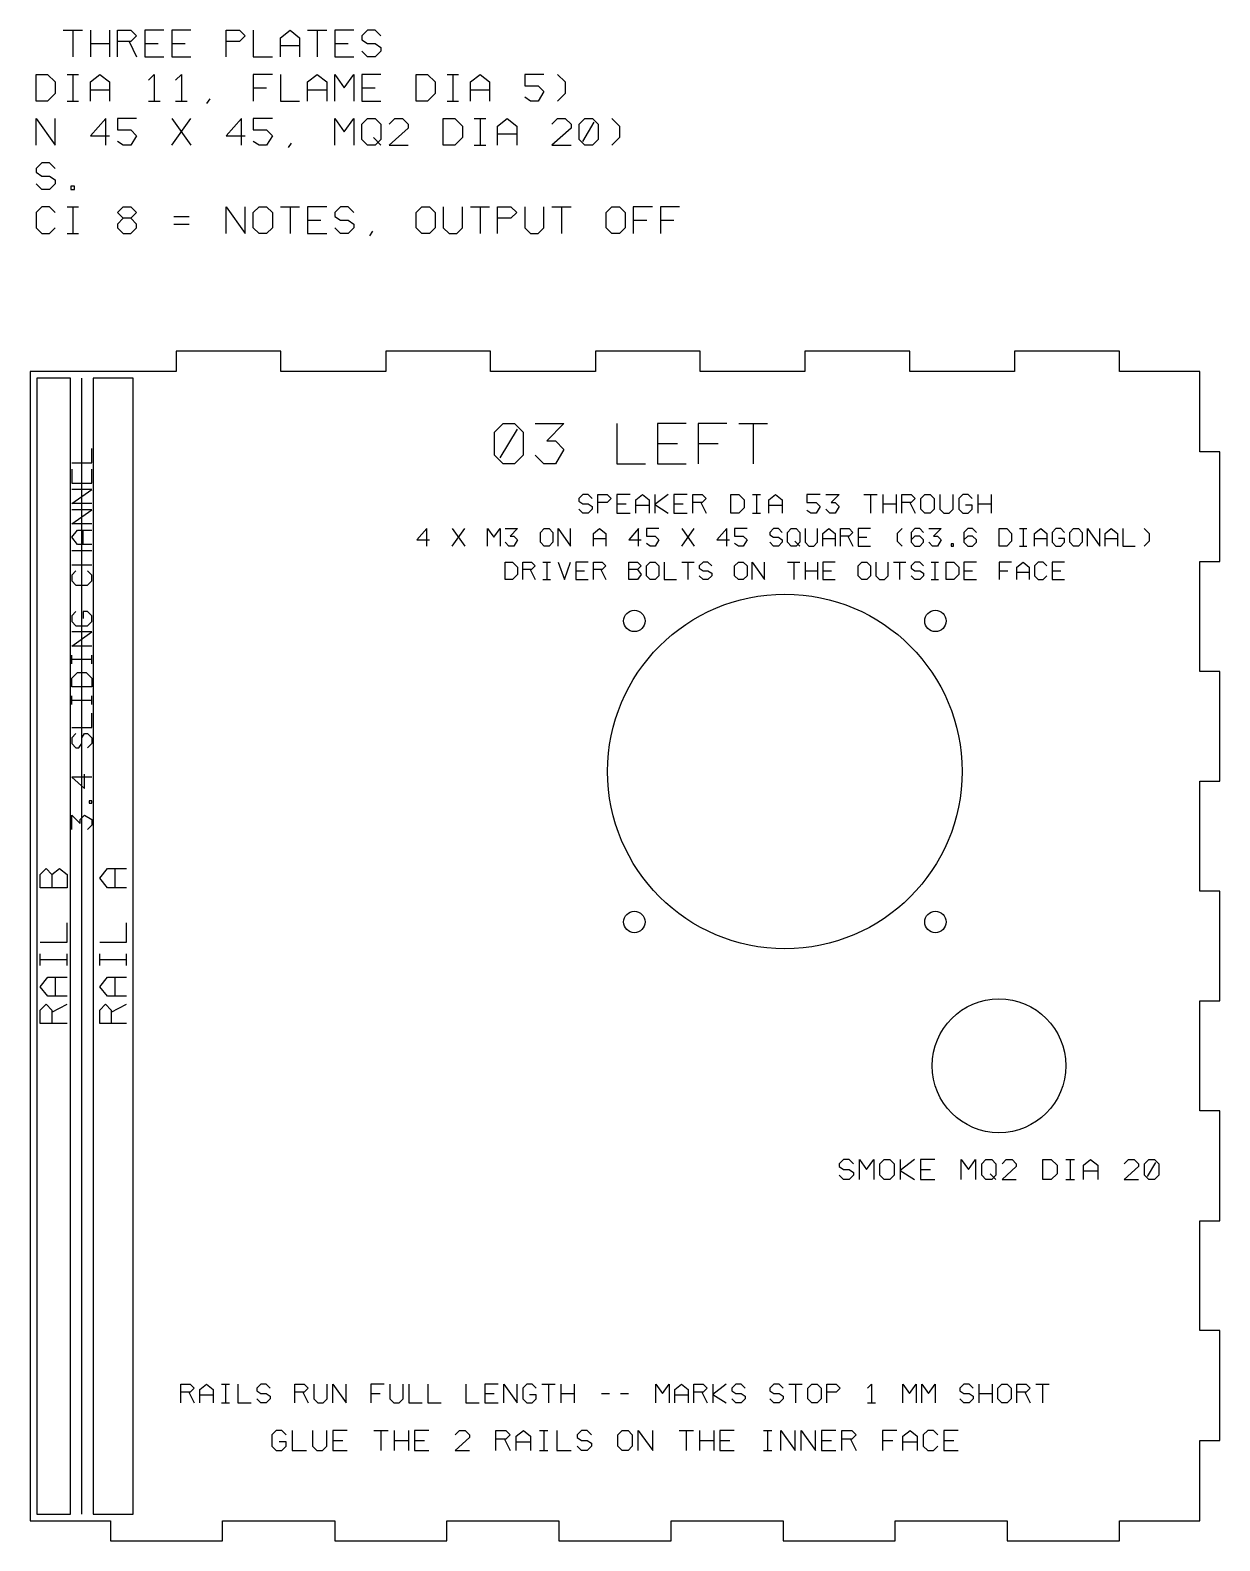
# Model space of a CAD drawing. Extents: x 10 to 567, y 10 to 236.
# Drawn here: x 199.8 to 377.6, y 10 to 235.8 of the extents above; entities that cross this region are included whole.
import ezdxf

# ---------------------------------------------------------------- set-up
doc = ezdxf.new("R2010")
doc.units = 0
for name, color, linetype in [('CUT', 1, 'Continuous'), ('ENGRAVE', 5, 'Continuous'), ('NOTES', 8, 'Continuous')]:
    doc.layers.add(name, color=color, linetype=linetype)

msp = doc.modelspace()

# ---------------------------------------------------------------- linework, layer by layer
at = {"layer": 'CUT', "color": 1}
msp.add_lwpolyline([(199.8, 13), (211.8, 13), (211.8, 10), (228.56, 10), (228.56, 13), (245.31, 13), (245.31, 10), (262.07, 10), (262.07, 13), (278.82, 13), (278.82, 10), (295.58, 10), (295.58, 13), (312.33, 13), (312.33, 10), (329.09, 10), (329.09, 13), (345.84, 13), (345.84, 10), (362.6, 10), (362.6, 13), (374.6, 13), (374.6, 25), (377.6, 25), (377.6, 41.42), (374.6, 41.42), (374.6, 57.84), (377.6, 57.84), (377.6, 74.27), (374.6, 74.27), (374.6, 90.69), (377.6, 90.69), (377.6, 107.11), (374.6, 107.11), (374.6, 123.53), (377.6, 123.53), (377.6, 139.96), (374.6, 139.96), (374.6, 156.38), (377.6, 156.38), (377.6, 172.8), (374.6, 172.8), (374.6, 184.8), (362.6, 184.8), (362.6, 187.8), (346.93, 187.8), (346.93, 184.8), (331.27, 184.8), (331.27, 187.8), (315.6, 187.8), (315.6, 184.8), (299.93, 184.8), (299.93, 187.8), (284.27, 187.8), (284.27, 184.8), (268.6, 184.8), (268.6, 187.8), (252.93, 187.8), (252.93, 184.8), (237.27, 184.8), (237.27, 187.8), (221.6, 187.8), (221.6, 184.8), (199.8, 184.8)], close=True, dxfattribs=at)
for centre, radius in [((312.6, 125), 26.5), ((290.1, 147.5), 1.6), ((335.1, 147.5), 1.6), ((290.1, 102.5), 1.6), ((335.1, 102.5), 1.6), ((344.6, 81), 10)]:
    msp.add_circle(centre, radius, dxfattribs=at)
at = {"layer": 'ENGRAVE', "color": 5}
for points in [[(200.8, 14), (205.8, 14), (205.8, 183.8), (200.8, 183.8)], [(209.2, 14), (215.2, 14), (215.2, 183.8), (209.2, 183.8)]]:
    msp.add_lwpolyline(points, close=True, dxfattribs=at)
for points in [[(207.5, 14), (207.5, 183.8)], [(270.49, 177), (272.2, 177), (273.49, 175.71), (273.49, 172.29), (272.2, 171), (270.49, 171), (269.2, 172.29), (269.2, 175.71), (270.49, 177)], [(270.06, 171.86), (272.63, 176.14)], [(275.29, 177), (279.57, 177), (277, 174.43), (278.29, 174.43), (279.57, 173.14), (278.29, 171), (276.57, 171), (275.29, 172.29)], [(287.46, 177), (287.46, 171), (291.74, 171)], [(297.83, 177), (293.54, 177), (293.54, 171), (297.83, 171)], [(303.91, 177), (299.63, 177), (299.63, 171)], [(305.71, 177), (310, 177)], [(307.86, 177), (307.86, 171)], [(293.54, 174), (296.54, 174)], [(299.63, 174), (302.63, 174)], [(206, 171.11), (209, 171.11), (209, 173.26)], [(206, 170.21), (206, 168.07), (209, 168.07), (209, 170.21)], [(207.5, 168.07), (207.5, 169.57)], [(209, 165.03), (206, 165.03), (209, 167.17), (206, 167.17)], [(283.78, 165.8), (283.18, 166.4), (282.38, 166.4), (281.78, 165.8), (281.78, 165.4), (282.38, 165), (283.18, 165), (283.78, 164.6), (283.78, 164.2), (283.18, 163.6), (282.38, 163.6), (281.78, 164.2)], [(284.62, 163.6), (284.62, 166.4), (286.02, 166.4), (286.62, 165.8), (286.02, 165.2), (284.62, 165.2)], [(289.46, 166.4), (287.46, 166.4), (287.46, 163.6), (289.46, 163.6)], [(287.46, 165), (288.86, 165)], [(290.3, 163.6), (290.3, 165.6), (291.3, 166.4), (292.3, 165.6), (292.3, 163.6)], [(293.14, 166.4), (293.14, 163.6)], [(295.14, 166.4), (293.14, 164.88)], [(293.14, 164.88), (295.14, 163.6)], [(297.98, 166.4), (295.98, 166.4), (295.98, 163.6), (297.98, 163.6)], [(295.98, 165), (297.38, 165)], [(298.82, 163.6), (298.82, 166.4), (300.22, 166.4), (300.82, 165.8), (300.22, 165.2), (298.82, 165.2)], [(300.02, 165.2), (300.82, 163.6)], [(304.5, 163.6), (304.5, 166.4), (305.7, 166.4), (306.5, 165.6), (306.5, 164.4), (305.7, 163.6), (304.5, 163.6)], [(307.74, 166.4), (308.94, 166.4)], [(308.34, 166.4), (308.34, 163.6)], [(310.18, 163.6), (310.18, 165.6), (311.18, 166.4), (312.18, 165.6), (312.18, 163.6)], [(317.86, 166.4), (315.86, 166.4), (315.86, 165.2), (317.26, 165.2), (317.86, 164.6), (317.26, 163.6), (316.46, 163.6), (315.86, 164)], [(318.7, 166.4), (320.7, 166.4), (319.5, 165.2), (320.1, 165.2), (320.7, 164.6), (320.1, 163.6), (319.3, 163.6), (318.7, 164.2)], [(324.38, 166.4), (326.38, 166.4)], [(325.38, 166.4), (325.38, 163.6)], [(327.22, 166.4), (327.22, 163.6)], [(327.22, 165), (329.22, 165)], [(329.22, 166.4), (329.22, 163.6)], [(330.06, 163.6), (330.06, 166.4), (331.46, 166.4), (332.06, 165.8), (331.46, 165.2), (330.06, 165.2)], [(331.26, 165.2), (332.06, 163.6)], [(333.5, 166.4), (334.3, 166.4), (334.9, 165.8), (334.9, 164.2), (334.3, 163.6), (333.5, 163.6), (332.9, 164.2), (332.9, 165.8), (333.5, 166.4)], [(335.74, 166.4), (335.74, 164.2), (336.34, 163.6), (337.14, 163.6), (337.74, 164.2), (337.74, 166.4)], [(340.58, 165.8), (339.98, 166.4), (339.18, 166.4), (338.58, 165.8), (338.58, 164.2), (339.18, 163.6), (339.98, 163.6), (340.58, 164.2), (340.58, 164.8), (339.58, 164.8)], [(341.42, 166.4), (341.42, 163.6)], [(341.42, 165), (343.42, 165)], [(343.42, 166.4), (343.42, 163.6)], [(209, 161.99), (206, 161.99), (209, 164.13), (206, 164.13)], [(290.3, 164.8), (292.3, 164.8)], [(307.74, 163.6), (308.94, 163.6)], [(310.18, 164.8), (312.18, 164.8)], [(209, 158.94), (206.86, 158.94), (206, 160.01), (206.86, 161.09), (209, 161.09)], [(207.71, 158.94), (207.71, 161.09)], [(259.1, 158.7), (259.1, 161.3), (257.61, 159.63), (259.47, 159.63)], [(262.88, 161.3), (264.74, 158.7)], [(262.88, 158.7), (264.74, 161.3)], [(268.16, 158.7), (268.16, 161.3), (269.09, 160), (270.02, 161.3), (270.02, 158.7)], [(270.8, 161.3), (272.65, 161.3), (271.54, 160.19), (272.1, 160.19), (272.65, 159.63), (272.1, 158.7), (271.35, 158.7), (270.8, 159.26)], [(276.63, 161.3), (277.37, 161.3), (277.93, 160.74), (277.93, 159.26), (277.37, 158.7), (276.63, 158.7), (276.07, 159.26), (276.07, 160.74), (276.63, 161.3)], [(278.71, 158.7), (278.71, 161.3), (280.56, 158.7), (280.56, 161.3)], [(283.98, 158.7), (283.98, 160.56), (284.91, 161.3), (285.84, 160.56), (285.84, 158.7)], [(290.74, 158.7), (290.74, 161.3), (289.26, 159.63), (291.11, 159.63)], [(293.75, 161.3), (291.89, 161.3), (291.89, 160.19), (293.19, 160.19), (293.75, 159.63), (293.19, 158.7), (292.45, 158.7), (291.89, 159.07)], [(297.17, 161.3), (299.02, 158.7)], [(297.17, 158.7), (299.02, 161.3)], [(303.93, 158.7), (303.93, 161.3), (302.44, 159.63), (304.3, 159.63)], [(306.94, 161.3), (305.08, 161.3), (305.08, 160.19), (306.38, 160.19), (306.94, 159.63), (306.38, 158.7), (305.64, 158.7), (305.08, 159.07)], [(312.21, 160.74), (311.65, 161.3), (310.91, 161.3), (310.35, 160.74), (310.35, 160.37), (310.91, 160), (311.65, 160), (312.21, 159.63), (312.21, 159.26), (311.65, 158.7), (310.91, 158.7), (310.35, 159.26)], [(313.55, 161.3), (314.29, 161.3), (314.85, 160.74), (314.85, 159.26), (314.29, 158.7), (313.55, 158.7), (312.99, 159.26), (312.99, 160.74), (313.55, 161.3)], [(315.63, 161.3), (315.63, 159.26), (316.18, 158.7), (316.93, 158.7), (317.48, 159.26), (317.48, 161.3)], [(318.26, 158.7), (318.26, 160.56), (319.19, 161.3), (320.12, 160.56), (320.12, 158.7)], [(320.9, 158.7), (320.9, 161.3), (322.2, 161.3), (322.76, 160.74), (322.2, 160.19), (320.9, 160.19)], [(325.4, 161.3), (323.54, 161.3), (323.54, 158.7), (325.4, 158.7)], [(330.11, 161.3), (329.37, 160.56), (329.37, 159.44), (330.11, 158.7)], [(333.31, 160.74), (332.75, 161.3), (332.01, 161.3), (331.45, 160.74), (331.45, 159.26), (332.01, 158.7), (332.75, 158.7), (333.31, 159.26), (333.31, 159.63), (332.75, 160.19), (332.01, 160.19), (331.45, 159.63)], [(334.09, 161.3), (335.94, 161.3), (334.83, 160.19), (335.39, 160.19), (335.94, 159.63), (335.39, 158.7), (334.64, 158.7), (334.09, 159.26)], [(341.22, 160.74), (340.66, 161.3), (339.92, 161.3), (339.36, 160.74), (339.36, 159.26), (339.92, 158.7), (340.66, 158.7), (341.22, 159.26), (341.22, 159.63), (340.66, 160.19), (339.92, 160.19), (339.36, 159.63)], [(344.64, 158.7), (344.64, 161.3), (345.75, 161.3), (346.49, 160.56), (346.49, 159.44), (345.75, 158.7), (344.64, 158.7)], [(347.64, 161.3), (348.76, 161.3)], [(348.2, 161.3), (348.2, 158.7)], [(349.91, 158.7), (349.91, 160.56), (350.84, 161.3), (351.77, 160.56), (351.77, 158.7)], [(354.4, 160.74), (353.85, 161.3), (353.1, 161.3), (352.55, 160.74), (352.55, 159.26), (353.1, 158.7), (353.85, 158.7), (354.4, 159.26), (354.4, 159.81), (353.48, 159.81)], [(355.74, 161.3), (356.48, 161.3), (357.04, 160.74), (357.04, 159.26), (356.48, 158.7), (355.74, 158.7), (355.18, 159.26), (355.18, 160.74), (355.74, 161.3)], [(357.82, 158.7), (357.82, 161.3), (359.68, 158.7), (359.68, 161.3)], [(360.46, 158.7), (360.46, 160.56), (361.39, 161.3), (362.32, 160.56), (362.32, 158.7)], [(363.1, 161.3), (363.1, 158.7), (364.95, 158.7)], [(366.29, 161.3), (367.03, 160.56), (367.03, 159.44), (366.29, 158.7)], [(283.98, 159.81), (285.84, 159.81)], [(314.1, 159.44), (314.85, 158.7)], [(318.26, 159.81), (320.12, 159.81)], [(322.02, 160.19), (322.76, 158.7)], [(323.54, 160), (324.84, 160)], [(337.47, 158.7), (337.8, 158.7), (337.8, 159.03), (337.47, 159.03), (337.47, 158.7)], [(347.64, 158.7), (348.76, 158.7)], [(349.91, 159.81), (351.77, 159.81)], [(360.46, 159.81), (362.32, 159.81)], [(206, 158.04), (209, 158.04)], [(206, 155.9), (209, 155.9)], [(207.5, 155.9), (207.5, 158.04)], [(270.8, 153.7), (270.8, 156.3), (271.91, 156.3), (272.65, 155.56), (272.65, 154.44), (271.91, 153.7), (270.8, 153.7)], [(273.43, 153.7), (273.43, 156.3), (274.73, 156.3), (275.29, 155.74), (274.73, 155.19), (273.43, 155.19)], [(276.44, 156.3), (277.56, 156.3)], [(277, 156.3), (277, 153.7)], [(278.71, 156.3), (279.64, 153.7), (280.56, 156.3)], [(283.2, 156.3), (281.34, 156.3), (281.34, 153.7), (283.2, 153.7)], [(283.98, 153.7), (283.98, 156.3), (285.28, 156.3), (285.84, 155.74), (285.28, 155.19), (283.98, 155.19)], [(289.26, 153.7), (289.26, 156.3), (290.56, 156.3), (291.11, 155.74), (290.56, 155.19), (289.26, 155.19)], [(292.45, 156.3), (293.19, 156.3), (293.75, 155.74), (293.75, 154.26), (293.19, 153.7), (292.45, 153.7), (291.89, 154.26), (291.89, 155.74), (292.45, 156.3)], [(294.53, 156.3), (294.53, 153.7), (296.39, 153.7)], [(297.17, 156.3), (299.02, 156.3)], [(298.1, 156.3), (298.1, 153.7)], [(301.66, 155.74), (301.1, 156.3), (300.36, 156.3), (299.8, 155.74), (299.8, 155.37), (300.36, 155), (301.1, 155), (301.66, 154.63), (301.66, 154.26), (301.1, 153.7), (300.36, 153.7), (299.8, 154.26)], [(305.64, 156.3), (306.38, 156.3), (306.94, 155.74), (306.94, 154.26), (306.38, 153.7), (305.64, 153.7), (305.08, 154.26), (305.08, 155.74), (305.64, 156.3)], [(307.72, 153.7), (307.72, 156.3), (309.57, 153.7), (309.57, 156.3)], [(312.99, 156.3), (314.85, 156.3)], [(313.92, 156.3), (313.92, 153.7)], [(315.63, 156.3), (315.63, 153.7)], [(317.48, 156.3), (317.48, 153.7)], [(320.12, 156.3), (318.26, 156.3), (318.26, 153.7), (320.12, 153.7)], [(324.1, 156.3), (324.84, 156.3), (325.4, 155.74), (325.4, 154.26), (324.84, 153.7), (324.1, 153.7), (323.54, 154.26), (323.54, 155.74), (324.1, 156.3)], [(326.18, 156.3), (326.18, 154.26), (326.73, 153.7), (327.48, 153.7), (328.03, 154.26), (328.03, 156.3)], [(328.81, 156.3), (330.67, 156.3)], [(329.74, 156.3), (329.74, 153.7)], [(333.31, 155.74), (332.75, 156.3), (332.01, 156.3), (331.45, 155.74), (331.45, 155.37), (332.01, 155), (332.75, 155), (333.31, 154.63), (333.31, 154.26), (332.75, 153.7), (332.01, 153.7), (331.45, 154.26)], [(334.46, 156.3), (335.57, 156.3)], [(335.02, 156.3), (335.02, 153.7)], [(336.72, 153.7), (336.72, 156.3), (337.84, 156.3), (338.58, 155.56), (338.58, 154.44), (337.84, 153.7), (336.72, 153.7)], [(341.22, 156.3), (339.36, 156.3), (339.36, 153.7), (341.22, 153.7)], [(346.49, 156.3), (344.64, 156.3), (344.64, 153.7)], [(347.27, 153.7), (347.27, 155.56), (348.2, 156.3), (349.13, 155.56), (349.13, 153.7)], [(351.77, 155.74), (351.21, 156.3), (350.47, 156.3), (349.91, 155.74), (349.91, 154.26), (350.47, 153.7), (351.21, 153.7), (351.77, 154.26)], [(354.4, 156.3), (352.55, 156.3), (352.55, 153.7), (354.4, 153.7)], [(206.64, 155), (206, 154.36), (206, 153.5), (206.64, 152.86), (208.36, 152.86), (209, 153.5), (209, 154.36), (208.36, 155)], [(274.55, 155.19), (275.29, 153.7)], [(276.44, 153.7), (277.56, 153.7)], [(281.34, 155), (282.64, 155)], [(285.1, 155.19), (285.84, 153.7)], [(290.56, 155.19), (291.11, 154.44), (290.56, 153.7), (289.26, 153.7)], [(315.63, 155), (317.48, 155)], [(318.26, 155), (319.56, 155)], [(334.46, 153.7), (335.57, 153.7)], [(339.36, 155), (340.66, 155)], [(344.64, 155), (345.94, 155)], [(347.27, 154.81), (349.13, 154.81)], [(352.55, 155), (353.85, 155)], [(206.64, 148.91), (206, 148.27), (206, 147.41), (206.64, 146.77), (208.36, 146.77), (209, 147.41), (209, 148.27), (208.36, 148.91), (207.71, 148.91), (207.71, 147.84)], [(209, 143.73), (206, 143.73), (209, 145.87), (206, 145.87)], [(206, 141.11), (206, 142.4)], [(209, 141.11), (209, 142.4)], [(206, 141.76), (209, 141.76)], [(209, 137.64), (206, 137.64), (206, 138.93), (206.86, 139.79), (208.14, 139.79), (209, 138.93), (209, 137.64)], [(206, 135.03), (206, 136.31)], [(206, 135.67), (209, 135.67)], [(209, 135.03), (209, 136.31)], [(206, 131.56), (209, 131.56), (209, 133.7)], [(206.64, 130.66), (206, 130.01), (206, 129.16), (206.64, 128.51), (207.07, 128.51), (207.5, 129.16), (207.5, 130.01), (207.93, 130.66), (208.36, 130.66), (209, 130.01), (209, 129.16), (208.36, 128.51)], [(209, 124.14), (206, 124.14), (207.93, 122.43), (207.93, 124.57)], [(209, 120.24), (209, 120.63), (208.61, 120.63), (208.61, 120.24), (209, 120.24)], [(206, 116.34), (206, 118.49), (207.29, 117.2), (207.29, 117.84), (207.93, 118.49), (209, 117.84), (209, 116.99), (208.36, 116.34)], [(205.3, 107.61), (201.3, 107.61), (201.3, 109.61), (202.16, 110.47), (203.01, 109.61), (203.01, 107.61)], [(203.01, 109.61), (204.16, 110.47), (205.3, 109.61), (205.3, 107.61)], [(214.2, 107.61), (211.34, 107.61), (210.2, 109.04), (211.34, 110.47), (214.2, 110.47)], [(212.49, 107.61), (212.49, 110.47)], [(201.3, 99.5), (205.3, 99.5), (205.3, 102.36)], [(210.2, 99.5), (214.2, 99.5), (214.2, 102.36)], [(201.3, 96.01), (201.3, 97.73)], [(205.3, 96.01), (205.3, 97.73)], [(210.2, 96.01), (210.2, 97.73)], [(214.2, 96.01), (214.2, 97.73)], [(201.3, 96.87), (205.3, 96.87)], [(210.2, 96.87), (214.2, 96.87)], [(205.3, 91.39), (202.44, 91.39), (201.3, 92.81), (202.44, 94.24), (205.3, 94.24)], [(203.59, 91.39), (203.59, 94.24)], [(214.2, 91.39), (211.34, 91.39), (210.2, 92.81), (211.34, 94.24), (214.2, 94.24)], [(212.49, 91.39), (212.49, 94.24)], [(205.3, 87.33), (201.3, 87.33), (201.3, 89.33), (202.16, 90.19), (203.01, 89.33), (203.01, 87.33)], [(203.01, 89.04), (205.3, 90.19)], [(214.2, 87.33), (210.2, 87.33), (210.2, 89.33), (211.06, 90.19), (211.91, 89.33), (211.91, 87.33)], [(211.91, 89.04), (214.2, 90.19)], [(322.85, 66.36), (322.21, 67), (321.35, 67), (320.71, 66.36), (320.71, 65.93), (321.35, 65.5), (322.21, 65.5), (322.85, 65.07), (322.85, 64.64), (322.21, 64), (321.35, 64), (320.71, 64.64)], [(323.75, 64), (323.75, 67), (324.82, 65.5), (325.89, 67), (325.89, 64)], [(327.44, 67), (328.29, 67), (328.94, 66.36), (328.94, 64.64), (328.29, 64), (327.44, 64), (326.79, 64.64), (326.79, 66.36), (327.44, 67)], [(329.84, 67), (329.84, 64)], [(331.98, 67), (329.84, 65.37)], [(335.02, 67), (332.88, 67), (332.88, 64), (335.02, 64)], [(332.88, 65.5), (334.38, 65.5)], [(338.96, 64), (338.96, 67), (340.04, 65.5), (341.11, 67), (341.11, 64)], [(342.65, 67), (343.51, 67), (344.15, 66.36), (344.15, 64.64), (343.51, 64), (342.65, 64), (342.01, 64.64), (342.01, 66.36), (342.65, 67)], [(345.05, 66.36), (345.69, 67), (346.55, 67), (347.19, 66.36), (347.19, 65.93), (345.05, 64), (347.19, 64)], [(351.14, 64), (351.14, 67), (352.42, 67), (353.28, 66.14), (353.28, 64.86), (352.42, 64), (351.14, 64)], [(354.61, 67), (355.89, 67)], [(355.25, 67), (355.25, 64)], [(357.22, 64), (357.22, 66.14), (358.29, 67), (359.36, 66.14), (359.36, 64)], [(363.31, 66.36), (363.95, 67), (364.81, 67), (365.45, 66.36), (365.45, 65.93), (363.31, 64), (365.45, 64)], [(366.99, 67), (367.85, 67), (368.49, 66.36), (368.49, 64.64), (367.85, 64), (366.99, 64), (366.35, 64.64), (366.35, 66.36), (366.99, 67)], [(366.78, 64.43), (368.06, 66.57)], [(329.84, 65.37), (331.98, 64)], [(343.29, 64.86), (344.15, 64)], [(354.61, 64), (355.89, 64)], [(357.22, 65.29), (359.36, 65.29)], [(222.3, 30.6), (222.3, 33.4), (223.7, 33.4), (224.3, 32.8), (223.7, 32.2), (222.3, 32.2)], [(223.5, 32.2), (224.3, 30.6)], [(225.14, 30.6), (225.14, 32.6), (226.14, 33.4), (227.14, 32.6), (227.14, 30.6)], [(225.14, 31.8), (227.14, 31.8)], [(228.38, 33.4), (229.58, 33.4)], [(228.98, 33.4), (228.98, 30.6)], [(230.82, 33.4), (230.82, 30.6), (232.82, 30.6)], [(235.66, 32.8), (235.06, 33.4), (234.26, 33.4), (233.66, 32.8), (233.66, 32.4), (234.26, 32), (235.06, 32), (235.66, 31.6), (235.66, 31.2), (235.06, 30.6), (234.26, 30.6), (233.66, 31.2)], [(239.34, 30.6), (239.34, 33.4), (240.74, 33.4), (241.34, 32.8), (240.74, 32.2), (239.34, 32.2)], [(240.54, 32.2), (241.34, 30.6)], [(242.18, 33.4), (242.18, 31.2), (242.78, 30.6), (243.58, 30.6), (244.18, 31.2), (244.18, 33.4)], [(245.02, 30.6), (245.02, 33.4), (247.02, 30.6), (247.02, 33.4)], [(252.7, 33.4), (250.7, 33.4), (250.7, 30.6)], [(250.7, 32), (252.1, 32)], [(253.54, 33.4), (253.54, 31.2), (254.14, 30.6), (254.94, 30.6), (255.54, 31.2), (255.54, 33.4)], [(256.38, 33.4), (256.38, 30.6), (258.38, 30.6)], [(259.22, 33.4), (259.22, 30.6), (261.22, 30.6)], [(264.9, 33.4), (264.9, 30.6), (266.9, 30.6)], [(269.74, 33.4), (267.74, 33.4), (267.74, 30.6), (269.74, 30.6)], [(267.74, 32), (269.14, 32)], [(270.58, 30.6), (270.58, 33.4), (272.58, 30.6), (272.58, 33.4)], [(275.42, 32.8), (274.82, 33.4), (274.02, 33.4), (273.42, 32.8), (273.42, 31.2), (274.02, 30.6), (274.82, 30.6), (275.42, 31.2), (275.42, 31.8), (274.42, 31.8)], [(276.26, 33.4), (278.26, 33.4)], [(277.26, 33.4), (277.26, 30.6)], [(279.1, 33.4), (279.1, 30.6)], [(279.1, 32), (281.1, 32)], [(281.1, 33.4), (281.1, 30.6)], [(285.18, 32), (286.38, 32)], [(288.02, 32), (289.22, 32)], [(293.3, 30.6), (293.3, 33.4), (294.3, 32), (295.3, 33.4), (295.3, 30.6)], [(296.14, 30.6), (296.14, 32.6), (297.14, 33.4), (298.14, 32.6), (298.14, 30.6)], [(296.14, 31.8), (298.14, 31.8)], [(298.98, 30.6), (298.98, 33.4), (300.38, 33.4), (300.98, 32.8), (300.38, 32.2), (298.98, 32.2)], [(300.18, 32.2), (300.98, 30.6)], [(301.82, 33.4), (301.82, 30.6)], [(303.82, 33.4), (301.82, 31.88)], [(301.82, 31.88), (303.82, 30.6)], [(306.66, 32.8), (306.06, 33.4), (305.26, 33.4), (304.66, 32.8), (304.66, 32.4), (305.26, 32), (306.06, 32), (306.66, 31.6), (306.66, 31.2), (306.06, 30.6), (305.26, 30.6), (304.66, 31.2)], [(312.34, 32.8), (311.74, 33.4), (310.94, 33.4), (310.34, 32.8), (310.34, 32.4), (310.94, 32), (311.74, 32), (312.34, 31.6), (312.34, 31.2), (311.74, 30.6), (310.94, 30.6), (310.34, 31.2)], [(313.18, 33.4), (315.18, 33.4)], [(314.18, 33.4), (314.18, 30.6)], [(316.62, 33.4), (317.42, 33.4), (318.02, 32.8), (318.02, 31.2), (317.42, 30.6), (316.62, 30.6), (316.02, 31.2), (316.02, 32.8), (316.62, 33.4)], [(318.86, 30.6), (318.86, 33.4), (320.26, 33.4), (320.86, 32.8), (320.26, 32.2), (318.86, 32.2)], [(324.94, 32.8), (325.54, 33.4), (325.54, 30.6)], [(330.22, 30.6), (330.22, 33.4), (331.22, 32), (332.22, 33.4), (332.22, 30.6)], [(333.06, 30.6), (333.06, 33.4), (334.06, 32), (335.06, 33.4), (335.06, 30.6)], [(340.74, 32.8), (340.14, 33.4), (339.34, 33.4), (338.74, 32.8), (338.74, 32.4), (339.34, 32), (340.14, 32), (340.74, 31.6), (340.74, 31.2), (340.14, 30.6), (339.34, 30.6), (338.74, 31.2)], [(341.58, 33.4), (341.58, 30.6)], [(341.58, 32), (343.58, 32)], [(343.58, 33.4), (343.58, 30.6)], [(345.02, 33.4), (345.82, 33.4), (346.42, 32.8), (346.42, 31.2), (345.82, 30.6), (345.02, 30.6), (344.42, 31.2), (344.42, 32.8), (345.02, 33.4)], [(347.26, 30.6), (347.26, 33.4), (348.66, 33.4), (349.26, 32.8), (348.66, 32.2), (347.26, 32.2)], [(348.46, 32.2), (349.26, 30.6)], [(350.1, 33.4), (352.1, 33.4)], [(351.1, 33.4), (351.1, 30.6)], [(228.38, 30.6), (229.58, 30.6)], [(324.94, 30.6), (326.14, 30.6)], [(238.06, 25.86), (237.42, 26.5), (236.56, 26.5), (235.92, 25.86), (235.92, 24.14), (236.56, 23.5), (237.42, 23.5), (238.06, 24.14), (238.06, 24.79), (236.99, 24.79)], [(238.96, 26.5), (238.96, 23.5), (241.11, 23.5)], [(242.01, 26.5), (242.01, 24.14), (242.65, 23.5), (243.51, 23.5), (244.15, 24.14), (244.15, 26.5)], [(247.19, 26.5), (245.05, 26.5), (245.05, 23.5), (247.19, 23.5)], [(245.05, 25), (246.55, 25)], [(251.14, 26.5), (253.28, 26.5)], [(252.21, 26.5), (252.21, 23.5)], [(254.18, 26.5), (254.18, 23.5)], [(254.18, 25), (256.32, 25)], [(256.32, 26.5), (256.32, 23.5)], [(259.36, 26.5), (257.22, 26.5), (257.22, 23.5), (259.36, 23.5)], [(257.22, 25), (258.72, 25)], [(263.31, 25.86), (263.95, 26.5), (264.81, 26.5), (265.45, 25.86), (265.45, 25.43), (263.31, 23.5), (265.45, 23.5)], [(269.39, 23.5), (269.39, 26.5), (270.89, 26.5), (271.54, 25.86), (270.89, 25.21), (269.39, 25.21)], [(270.68, 25.21), (271.54, 23.5)], [(272.44, 23.5), (272.44, 25.64), (273.51, 26.5), (274.58, 25.64), (274.58, 23.5)], [(275.91, 26.5), (277.19, 26.5)], [(276.55, 26.5), (276.55, 23.5)], [(278.52, 26.5), (278.52, 23.5), (280.66, 23.5)], [(283.71, 25.86), (283.06, 26.5), (282.21, 26.5), (281.56, 25.86), (281.56, 25.43), (282.21, 25), (283.06, 25), (283.71, 24.57), (283.71, 24.14), (283.06, 23.5), (282.21, 23.5), (281.56, 24.14)], [(288.29, 26.5), (289.15, 26.5), (289.79, 25.86), (289.79, 24.14), (289.15, 23.5), (288.29, 23.5), (287.65, 24.14), (287.65, 25.86), (288.29, 26.5)], [(290.69, 23.5), (290.69, 26.5), (292.84, 23.5), (292.84, 26.5)], [(296.78, 26.5), (298.92, 26.5)], [(297.85, 26.5), (297.85, 23.5)], [(299.82, 26.5), (299.82, 23.5)], [(299.82, 25), (301.96, 25)], [(301.96, 26.5), (301.96, 23.5)], [(305.01, 26.5), (302.86, 26.5), (302.86, 23.5), (305.01, 23.5)], [(302.86, 25), (304.36, 25)], [(309.38, 26.5), (310.66, 26.5)], [(310.02, 26.5), (310.02, 23.5)], [(311.99, 23.5), (311.99, 26.5), (314.14, 23.5), (314.14, 26.5)], [(315.04, 23.5), (315.04, 26.5), (317.18, 23.5), (317.18, 26.5)], [(320.22, 26.5), (318.08, 26.5), (318.08, 23.5), (320.22, 23.5)], [(318.08, 25), (319.58, 25)], [(321.12, 23.5), (321.12, 26.5), (322.62, 26.5), (323.26, 25.86), (322.62, 25.21), (321.12, 25.21)], [(322.41, 25.21), (323.26, 23.5)], [(329.35, 26.5), (327.21, 26.5), (327.21, 23.5)], [(327.21, 25), (328.71, 25)], [(330.25, 23.5), (330.25, 25.64), (331.32, 26.5), (332.39, 25.64), (332.39, 23.5)], [(335.44, 25.86), (334.79, 26.5), (333.94, 26.5), (333.29, 25.86), (333.29, 24.14), (333.94, 23.5), (334.79, 23.5), (335.44, 24.14)], [(338.48, 26.5), (336.34, 26.5), (336.34, 23.5), (338.48, 23.5)], [(336.34, 25), (337.84, 25)], [(272.44, 24.79), (274.58, 24.79)], [(275.91, 23.5), (277.19, 23.5)], [(309.38, 23.5), (310.66, 23.5)], [(330.25, 24.79), (332.39, 24.79)]]:
    msp.add_lwpolyline(points, dxfattribs=at)
at = {"layer": 'NOTES', "color": 8}
for points in [[(204.74, 235.8), (207.6, 235.8)], [(206.17, 235.8), (206.17, 231.8)], [(208.8, 235.8), (208.8, 231.8)], [(211.66, 235.8), (211.66, 231.8)], [(212.86, 231.8), (212.86, 235.8), (214.86, 235.8), (215.71, 234.94), (214.86, 234.09), (212.86, 234.09)], [(219.77, 235.8), (216.91, 235.8), (216.91, 231.8), (219.77, 231.8)], [(223.83, 235.8), (220.97, 235.8), (220.97, 231.8), (223.83, 231.8)], [(229.09, 231.8), (229.09, 235.8), (231.09, 235.8), (231.94, 234.94), (231.09, 234.09), (229.09, 234.09)], [(233.14, 235.8), (233.14, 231.8), (236, 231.8)], [(237.2, 231.8), (237.2, 234.66), (238.63, 235.8), (240.06, 234.66), (240.06, 231.8)], [(241.26, 235.8), (244.11, 235.8)], [(242.69, 235.8), (242.69, 231.8)], [(248.17, 235.8), (245.31, 235.8), (245.31, 231.8), (248.17, 231.8)], [(252.23, 234.94), (251.37, 235.8), (250.23, 235.8), (249.37, 234.94), (249.37, 234.37), (250.23, 233.8), (251.37, 233.8), (252.23, 233.23), (252.23, 232.66), (251.37, 231.8), (250.23, 231.8), (249.37, 232.66)], [(208.8, 233.8), (211.66, 233.8)], [(214.57, 234.09), (215.71, 231.8)], [(216.91, 233.8), (218.91, 233.8)], [(220.97, 233.8), (222.97, 233.8)], [(237.2, 233.51), (240.06, 233.51)], [(245.31, 233.8), (247.31, 233.8)], [(200.69, 225.2), (200.69, 229.2), (202.4, 229.2), (203.54, 228.06), (203.54, 226.34), (202.4, 225.2), (200.69, 225.2)], [(205.31, 229.2), (207.03, 229.2)], [(206.17, 229.2), (206.17, 225.2)], [(208.8, 225.2), (208.8, 228.06), (210.23, 229.2), (211.66, 228.06), (211.66, 225.2)], [(217.49, 228.34), (218.34, 229.2), (218.34, 225.2)], [(221.54, 228.34), (222.4, 229.2), (222.4, 225.2)], [(236, 229.2), (233.14, 229.2), (233.14, 225.2)], [(237.2, 229.2), (237.2, 225.2), (240.06, 225.2)], [(241.26, 225.2), (241.26, 228.06), (242.69, 229.2), (244.11, 228.06), (244.11, 225.2)], [(245.31, 225.2), (245.31, 229.2), (246.74, 227.2), (248.17, 229.2), (248.17, 225.2)], [(252.23, 229.2), (249.37, 229.2), (249.37, 225.2), (252.23, 225.2)], [(257.49, 225.2), (257.49, 229.2), (259.2, 229.2), (260.34, 228.06), (260.34, 226.34), (259.2, 225.2), (257.49, 225.2)], [(262.11, 229.2), (263.83, 229.2)], [(262.97, 229.2), (262.97, 225.2)], [(265.6, 225.2), (265.6, 228.06), (267.03, 229.2), (268.46, 228.06), (268.46, 225.2)], [(276.57, 229.2), (273.71, 229.2), (273.71, 227.49), (275.71, 227.49), (276.57, 226.63), (275.71, 225.2), (274.57, 225.2), (273.71, 225.77)], [(278.63, 229.2), (279.77, 228.06), (279.77, 226.34), (278.63, 225.2)], [(208.8, 226.91), (211.66, 226.91)], [(233.14, 227.2), (235.14, 227.2)], [(241.26, 226.91), (244.11, 226.91)], [(249.37, 227.2), (251.37, 227.2)], [(265.6, 226.91), (268.46, 226.91)], [(205.31, 225.2), (207.03, 225.2)], [(217.49, 225.2), (219.2, 225.2)], [(221.54, 225.2), (223.26, 225.2)], [(226.63, 225.54), (226.17, 224.86)], [(262.11, 225.2), (263.83, 225.2)], [(200.69, 218.6), (200.69, 222.6), (203.54, 218.6), (203.54, 222.6)], [(211.09, 218.6), (211.09, 222.6), (208.8, 220.03), (211.66, 220.03)], [(215.71, 222.6), (212.86, 222.6), (212.86, 220.89), (214.86, 220.89), (215.71, 220.03), (214.86, 218.6), (213.71, 218.6), (212.86, 219.17)], [(220.97, 222.6), (223.83, 218.6)], [(220.97, 218.6), (223.83, 222.6)], [(231.37, 218.6), (231.37, 222.6), (229.09, 220.03), (231.94, 220.03)], [(236, 222.6), (233.14, 222.6), (233.14, 220.89), (235.14, 220.89), (236, 220.03), (235.14, 218.6), (234, 218.6), (233.14, 219.17)], [(245.31, 218.6), (245.31, 222.6), (246.74, 220.6), (248.17, 222.6), (248.17, 218.6)], [(250.23, 222.6), (251.37, 222.6), (252.23, 221.74), (252.23, 219.46), (251.37, 218.6), (250.23, 218.6), (249.37, 219.46), (249.37, 221.74), (250.23, 222.6)], [(253.43, 221.74), (254.29, 222.6), (255.43, 222.6), (256.29, 221.74), (256.29, 221.17), (253.43, 218.6), (256.29, 218.6)], [(261.54, 218.6), (261.54, 222.6), (263.26, 222.6), (264.4, 221.46), (264.4, 219.74), (263.26, 218.6), (261.54, 218.6)], [(266.17, 222.6), (267.89, 222.6)], [(267.03, 222.6), (267.03, 218.6)], [(269.66, 218.6), (269.66, 221.46), (271.09, 222.6), (272.51, 221.46), (272.51, 218.6)], [(277.77, 221.74), (278.63, 222.6), (279.77, 222.6), (280.63, 221.74), (280.63, 221.17), (277.77, 218.6), (280.63, 218.6)], [(282.69, 222.6), (283.83, 222.6), (284.69, 221.74), (284.69, 219.46), (283.83, 218.6), (282.69, 218.6), (281.83, 219.46), (281.83, 221.74), (282.69, 222.6)], [(282.4, 219.17), (284.11, 222.03)], [(286.74, 222.6), (287.89, 221.46), (287.89, 219.74), (286.74, 218.6)], [(251.09, 219.74), (252.23, 218.6)], [(269.66, 220.31), (272.51, 220.31)], [(238.8, 218.94), (238.34, 218.26)], [(266.17, 218.6), (267.89, 218.6)], [(203.54, 215.14), (202.69, 216), (201.54, 216), (200.69, 215.14), (200.69, 214.57), (201.54, 214), (202.69, 214), (203.54, 213.43), (203.54, 212.86), (202.69, 212), (201.54, 212), (200.69, 212.86)], [(205.89, 212), (206.4, 212), (206.4, 212.51), (205.89, 212.51), (205.89, 212)], [(203.54, 208.54), (202.69, 209.4), (201.54, 209.4), (200.69, 208.54), (200.69, 206.26), (201.54, 205.4), (202.69, 205.4), (203.54, 206.26)], [(205.31, 209.4), (207.03, 209.4)], [(206.17, 209.4), (206.17, 205.4)], [(213.71, 207.69), (212.86, 208.54), (213.71, 209.4), (214.86, 209.4), (215.71, 208.54), (214.86, 207.69), (213.71, 207.69), (212.86, 206.83), (212.86, 206.26), (213.71, 205.4), (214.86, 205.4), (215.71, 206.26), (215.71, 206.83), (214.86, 207.69)], [(221.26, 207.97), (223.54, 207.97)], [(229.09, 205.4), (229.09, 209.4), (231.94, 205.4), (231.94, 209.4)], [(234, 209.4), (235.14, 209.4), (236, 208.54), (236, 206.26), (235.14, 205.4), (234, 205.4), (233.14, 206.26), (233.14, 208.54), (234, 209.4)], [(237.2, 209.4), (240.06, 209.4)], [(238.63, 209.4), (238.63, 205.4)], [(244.11, 209.4), (241.26, 209.4), (241.26, 205.4), (244.11, 205.4)], [(248.17, 208.54), (247.31, 209.4), (246.17, 209.4), (245.31, 208.54), (245.31, 207.97), (246.17, 207.4), (247.31, 207.4), (248.17, 206.83), (248.17, 206.26), (247.31, 205.4), (246.17, 205.4), (245.31, 206.26)], [(258.34, 209.4), (259.49, 209.4), (260.34, 208.54), (260.34, 206.26), (259.49, 205.4), (258.34, 205.4), (257.49, 206.26), (257.49, 208.54), (258.34, 209.4)], [(261.54, 209.4), (261.54, 206.26), (262.4, 205.4), (263.54, 205.4), (264.4, 206.26), (264.4, 209.4)], [(265.6, 209.4), (268.46, 209.4)], [(267.03, 209.4), (267.03, 205.4)], [(269.66, 205.4), (269.66, 209.4), (271.66, 209.4), (272.51, 208.54), (271.66, 207.69), (269.66, 207.69)], [(273.71, 209.4), (273.71, 206.26), (274.57, 205.4), (275.71, 205.4), (276.57, 206.26), (276.57, 209.4)], [(277.77, 209.4), (280.63, 209.4)], [(279.2, 209.4), (279.2, 205.4)], [(286.74, 209.4), (287.89, 209.4), (288.74, 208.54), (288.74, 206.26), (287.89, 205.4), (286.74, 205.4), (285.89, 206.26), (285.89, 208.54), (286.74, 209.4)], [(292.8, 209.4), (289.94, 209.4), (289.94, 205.4)], [(296.86, 209.4), (294, 209.4), (294, 205.4)], [(221.26, 206.83), (223.54, 206.83)], [(241.26, 207.4), (243.26, 207.4)], [(250.97, 205.74), (250.51, 205.06)], [(289.94, 207.4), (291.94, 207.4)], [(294, 207.4), (296, 207.4)], [(205.31, 205.4), (207.03, 205.4)]]:
    msp.add_lwpolyline(points, dxfattribs=at)

doc.saveas('drawing.dxf')
